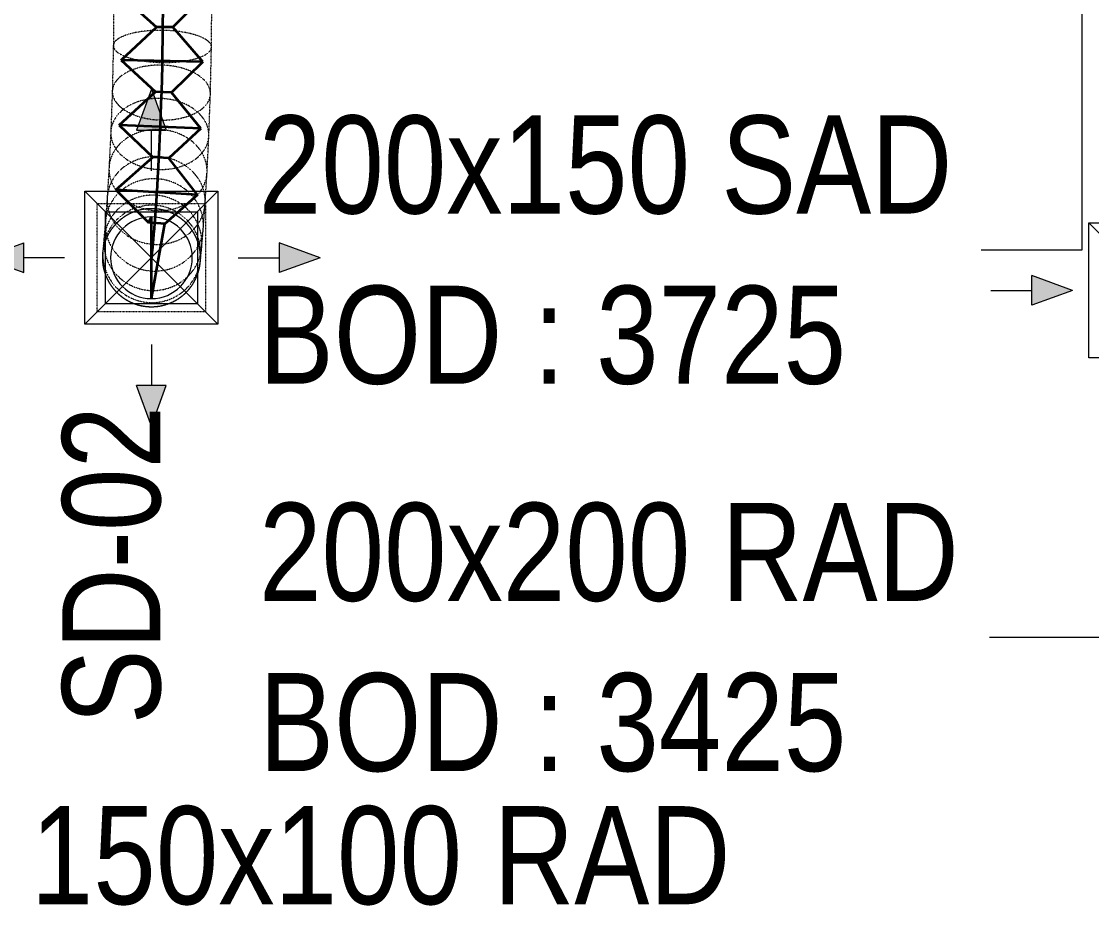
# Model space of a CAD drawing. Header units: inches. Extents: x -83664 to 20107, y -47222 to 19398.
# Drawn here: x -15457 to -12839, y -16227 to -14062 of the extents above; entities that cross this region are included whole.
import ezdxf

# ---------------------------------------------------------------- set-up
doc = ezdxf.new("R2010")
doc.units = ezdxf.units.IN
doc.header["$MEASUREMENT"] = 0
doc.linetypes.add('Center', pattern=[29.999999, 12, -6, 6, -6])
doc.linetypes.add('Hidden 0_50', pattern=[1.0584, 0.5292, -0.5292])
for name, color, linetype, lineweight in [('A-DETL-GENF', 7, 'Continuous', 9), ('G-ANNO-TEXT', 7, 'Continuous', 9), ('M-HVAC-CDFF', 7, 'Continuous', 9), ('M-HVAC-DUCT-CNTR', 7, 'Center', 9), ('M-HVAC-DUCT-IDEN', 7, 'Continuous', 18)]:
    doc.layers.add(name, color=color, linetype=linetype, lineweight=lineweight)
doc.layers.add('M-HVAC-DUCT', color=7, linetype='Continuous', lineweight=9, true_color=0xffe97f)
doc.layers.add('M-HVAC-DUCT-PATT', color=7, linetype='Continuous', lineweight=35, true_color=0x007f00)
doc.styles.add('Arial Narrow_21', font='ARIALN.TTF', dxfattribs={"height": 240})

# ---------------------------------------------------------------- blocks, each defined once
blk = doc.blocks.new('GCE-AT-Supply Air Rectangular Diffuser - 225x225-V55-FIRST FLOOR AC CONDITIONING LAYOUT - PART A')
at = {"layer": 'A-DETL-GENF', "true_color": 0xff7f00}
for points in [[(36.4, 312.5), (0, 412.5), (-36.4, 312.5)], [(-312.5, 36.4), (-412.5, 0), (-312.5, -36.4)], [(412.5, 0), (312.5, 36.4), (312.5, -36.4), (338.5, -26.9)], [(36.4, -312.5), (-36.4, -312.5), (0, -412.5)]]:
    blk.add_hatch(color=30, dxfattribs=at).paths.add_polyline_path(points)
at = {"layer": 'A-DETL-GENF', "color": 30, "true_color": 0xff7f00}
for p, q in [((0, 412.5), (-36.4, 312.5)), ((0, 412.5), (36.4, 312.5)), ((-36.4, 312.5), (36.4, 312.5)), ((0, 212.5), (0, 312.5)), ((-162.5, -162.5), (162.5, 162.5)), ((-162.5, 162.5), (162.5, -162.5)), ((-162.5, -162.5), (-162.5, 162.5)), ((-162.5, 162.5), (162.5, 162.5)), ((162.5, 162.5), (162.5, -162.5)), ((-412.5, 0), (-312.5, 36.4)), ((-312.5, -36.4), (-312.5, 36.4)), ((312.5, 36.4), (312.5, -36.4)), ((412.5, 0), (312.5, 36.4)), ((212.5, 0), (312.5, 0)), ((-412.5, 0), (-312.5, -36.4)), ((-212.5, 0), (-312.5, 0)), ((412.5, 0), (312.5, -36.4)), ((162.5, -162.5), (-162.5, -162.5)), ((0, -212.5), (0, -312.5)), ((36.4, -312.5), (-36.4, -312.5)), ((0, -412.5), (-36.4, -312.5)), ((0, -412.5), (36.4, -312.5))]:
    blk.add_line(p, q, dxfattribs=at)
blk = doc.blocks.new('M_Rectangular to Round Transition - Angle - 45 Degree-7598641-FIRST FLOOR AC CONDITIONING LAYOUT - PART A')
at = {"layer": 'M-HVAC-DUCT', "color": 30, "true_color": 0xff7f00}
for p, q in [((98623.4, 55249.6), (98623.4, 55474.6)), ((98623.4, 55474.6), (98848.4, 55474.6)), ((98848.4, 55474.6), (98848.4, 55249.6)), ((98848.4, 55249.6), (98623.4, 55249.6))]:
    blk.add_line(p, q, dxfattribs=at)
for start, end in [(90, 180), (0, 90), (180, 270), (270, 0)]:
    blk.add_arc((98735.9, 55362.1), 100, start, end, dxfattribs=at)
blk = doc.blocks.new('GCE-AT-Return Air Rectangular Diffuser - 230x230-7597546-FIRST FLOOR AC CONDITIONING LAYOUT - PART A')
at = {"layer": 'A-DETL-GENF', "true_color": 0xff00ff}
for points in [[(0, 205), (36.4, 305), (-36.4, 305)], [(-305, -36.4), (-205, 0), (-305, 36.4)], [(305, -36.4), (305, 36.4), (205, 0)], [(36.4, -305), (0, -205), (-36.4, -305)]]:
    blk.add_hatch(color=6, dxfattribs=at).paths.add_polyline_path(points)
at = {"layer": 'A-DETL-GENF', "color": 6, "true_color": 0xff00ff}
for p, q in [((0, 405), (0, 305)), ((0, 205), (-36.4, 305)), ((-36.4, 305), (36.4, 305)), ((0, 205), (36.4, 305)), ((-165, 165), (165, 165)), ((-165, -165), (-165, 165)), ((-165, 165), (165, -165)), ((165, 165), (165, -165)), ((-205, 0), (-305, 36.4)), ((-305, -36.4), (-305, 36.4)), ((205, 0), (305, 36.4)), ((305, 36.4), (305, -36.4)), ((405, 0), (305, 0)), ((-405, 0), (-305, 0)), ((-205, 0), (-305, -36.4)), ((205, 0), (305, -36.4)), ((165, -165), (-165, -165)), ((0, -205), (-36.4, -305)), ((0, -205), (36.4, -305)), ((-36.4, -305), (36.4, -305)), ((0, -405), (0, -305))]:
    blk.add_line(p, q, dxfattribs=at)
blk = doc.blocks.new('TEMW-SMBZ-HO-BM-HVAC-00002_rvt-1-FIRST FLOOR AC CONDITIONING LAYOUT - PART A')
at = {"layer": 'M-HVAC-DUCT', "color": 30, "linetype": 'Hidden 0_50', "true_color": 0xff7f00}
for p, q in [((136225.4, 84353.4), (136224.5, 84250.4)), ((136464.5, 84246.7), (136465.4, 84352.3)), ((136224.5, 84250.5), (136222, 84138.8)), ((136461.9, 84132.2), (136464.5, 84246.6)), ((136222, 84139.3), (136218.3, 84039.1)), ((136458.1, 84029.6), (136461.9, 84131.7)), ((136218.4, 84039.9), (136214, 83952.1)), ((136453.7, 83939.8), (136458.1, 84028.8)), ((136214.1, 83953.1), (136209.5, 83878.9)), ((136449, 83863.8), (136453.6, 83938.8)), ((136209.6, 83880), (136205.2, 83820.5)), ((136185.2, 83863.9), (136450.2, 83863.9)), ((136185.2, 83598.9), (136185.2, 83863.9)), ((136444.5, 83802.8), (136448.9, 83862.7)), ((136450.2, 83863.9), (136450.2, 83598.9)), ((136205.3, 83821.6), (136201.6, 83777.8)), ((136440.8, 83757.7), (136444.5, 83801.7)), ((136201.7, 83779), (136199.2, 83751.9)), ((136199.3, 83752.9), (136198.3, 83743.7)), ((136438.1, 83729.4), (136440.7, 83756.5)), ((136437.1, 83719.1), (136438, 83728.4)), ((136450.2, 83598.9), (136185.2, 83598.9))]:
    blk.add_line(p, q, dxfattribs=at)
for start, end in [(358.2089, 178.2089), (90, 180), (0, 90), (178.2089, 358.2089), (180, 270), (270, 0)]:
    blk.add_arc((136317.7, 83731.4), 120, start, end, dxfattribs=at)
for points in [[(136464.5, 84246.8), (136464.5, 84250.2), (136461.8, 84257.1), (136449.7, 84266.9), (136430.5, 84275.4), (136405.4, 84282.1), (136376.1, 84286.5), (136344.7, 84288.3), (136313.3, 84287.4), (136284, 84283.9), (136258.8, 84277.9), (136239.5, 84270), (136227.3, 84260.5), (136224.5, 84253.8), (136224.5, 84250.3)], [(136224.5, 84250.3), (136224.5, 84246.9), (136227.2, 84240), (136239.2, 84230.2), (136258.5, 84221.7), (136283.6, 84215), (136312.8, 84210.6), (136344.2, 84208.8), (136375.6, 84209.7), (136404.9, 84213.2), (136430.1, 84219.2), (136449.5, 84227.1), (136461.6, 84236.5), (136464.4, 84243.3), (136464.5, 84246.8)], [(136461.9, 84132.6), (136462, 84138.5), (136459.4, 84150.2), (136447.5, 84166.9), (136428.4, 84181.5), (136403.4, 84192.9), (136374.2, 84200.4), (136342.8, 84203.5), (136311.4, 84201.9), (136282, 84195.8), (136256.8, 84185.7), (136237.3, 84172.1), (136224.9, 84155.9), (136222, 84144.3), (136222, 84138.4)], [(136222, 84138.4), (136221.9, 84132.6), (136224.5, 84120.8), (136236.4, 84104.1), (136255.5, 84089.6), (136280.5, 84078.1), (136309.7, 84070.6), (136341, 84067.6), (136372.5, 84069.1), (136401.8, 84075.2), (136427.1, 84085.4), (136446.6, 84099), (136458.9, 84115.1), (136461.8, 84126.7), (136461.9, 84132.6)], [(136458.2, 84030.7), (136458.3, 84038.3), (136455.8, 84053.5), (136444.1, 84075.1), (136425.2, 84093.9), (136400.3, 84108.6), (136371.2, 84118.2), (136339.9, 84122.2), (136308.4, 84120.1), (136279, 84112.2), (136253.6, 84099), (136234, 84081.4), (136221.5, 84060.6), (136218.4, 84045.5), (136218.3, 84037.9)], [(136453.8, 83942), (136454, 83950.7), (136451.6, 83968.1), (136440, 83992.7), (136421.2, 84014.2), (136396.4, 84031), (136367.4, 84042), (136336.1, 84046.4), (136304.6, 84044), (136275.1, 84034.9), (136249.7, 84019.8), (136229.9, 83999.6), (136217.3, 83975.8), (136214.1, 83958.5), (136213.9, 83949.9)], [(136218.3, 84037.9), (136218.2, 84030.3), (136220.6, 84015.1), (136232.4, 83993.5), (136251.3, 83974.8), (136276.2, 83960), (136305.3, 83950.4), (136336.6, 83946.5), (136368.1, 83948.5), (136397.5, 83956.4), (136422.9, 83969.6), (136442.5, 83987.2), (136455, 84008.1), (136458, 84023.1), (136458.2, 84030.7)], [(136449.2, 83867.3), (136449.4, 83876.7), (136447.1, 83895.6), (136435.7, 83922.2), (136417, 83945.3), (136392.3, 83963.4), (136363.3, 83975.3), (136332, 83980), (136300.5, 83977.4), (136271, 83967.5), (136245.4, 83951.1), (136225.6, 83929.2), (136212.8, 83903.4), (136209.6, 83884.8), (136209.3, 83875.4)], [(136213.9, 83949.9), (136213.7, 83941.2), (136216.1, 83923.8), (136227.7, 83899.1), (136246.5, 83877.7), (136271.3, 83860.9), (136300.3, 83849.9), (136331.6, 83845.4), (136363.1, 83847.8), (136392.6, 83856.9), (136418, 83872.1), (136437.8, 83892.2), (136450.4, 83916.1), (136453.6, 83933.3), (136453.8, 83942)], [(136444.8, 83807.6), (136445.1, 83817.5), (136442.9, 83837.3), (136431.5, 83865.2), (136412.9, 83889.5), (136388.3, 83908.5), (136359.3, 83920.9), (136328, 83925.8), (136296.5, 83923), (136267, 83912.5), (136241.3, 83895.2), (136221.4, 83872.2), (136208.5, 83845.1), (136205.2, 83825.5), (136205, 83815.7)], [(136441.1, 83763.8), (136441.4, 83774), (136439.3, 83794.4), (136428, 83823.3), (136409.4, 83848.4), (136384.8, 83867.9), (136355.9, 83880.7), (136324.7, 83885.7), (136293.1, 83882.7), (136263.5, 83871.9), (136237.9, 83854), (136217.9, 83830.2), (136204.9, 83802.1), (136201.6, 83781.8), (136201.3, 83771.7)], [(136209.3, 83875.4), (136209.1, 83866), (136211.4, 83847.2), (136222.8, 83820.6), (136241.5, 83797.4), (136266.2, 83779.3), (136295.2, 83767.5), (136326.5, 83762.7), (136358, 83765.4), (136387.5, 83775.2), (136413.1, 83791.7), (136432.9, 83813.5), (136445.7, 83839.3), (136448.9, 83858), (136449.2, 83867.3)], [(136437.6, 83727.7), (136438, 83738.1), (136435.9, 83759.2), (136424.6, 83788.8), (136406.2, 83814.5), (136381.6, 83834.6), (136352.7, 83847.6), (136321.5, 83852.7), (136289.9, 83849.6), (136260.3, 83838.4), (136234.6, 83819.9), (136214.5, 83795.4), (136201.5, 83766.5), (136198.1, 83745.6), (136197.7, 83735.2)], [(136438.6, 83736.9), (136438.9, 83747.3), (136436.8, 83768.1), (136425.6, 83797.6), (136407, 83823.1), (136382.5, 83843.1), (136353.6, 83856.1), (136322.3, 83861.2), (136290.8, 83858), (136261.2, 83846.9), (136235.5, 83828.6), (136215.4, 83804.2), (136202.4, 83775.6), (136199, 83754.9), (136198.7, 83744.5)], [(136205, 83815.7), (136204.7, 83805.8), (136206.9, 83786), (136218.3, 83758.1), (136236.9, 83733.8), (136261.5, 83714.8), (136290.4, 83702.4), (136321.7, 83697.5), (136353.2, 83700.3), (136382.8, 83710.8), (136408.4, 83728.1), (136428.3, 83751.1), (136441.2, 83778.2), (136444.5, 83797.8), (136444.8, 83807.6)], [(136201.3, 83771.7), (136201, 83761.5), (136203.1, 83741), (136214.4, 83712.2), (136233, 83687.1), (136257.5, 83667.6), (136286.4, 83654.8), (136317.7, 83649.8), (136349.2, 83652.8), (136378.8, 83663.6), (136404.5, 83681.5), (136424.5, 83705.3), (136437.5, 83733.4), (136440.8, 83753.6), (136441.1, 83763.8)], [(136198.7, 83744.5), (136198.4, 83734.1), (136200.5, 83713.2), (136211.7, 83683.8), (136230.2, 83658.2), (136254.8, 83638.2), (136283.7, 83625.3), (136314.9, 83620.2), (136346.5, 83623.3), (136376.1, 83634.4), (136401.8, 83652.7), (136421.8, 83677.1), (136434.9, 83705.8), (136438.3, 83726.5), (136438.6, 83736.9)], [(136197.7, 83735.2), (136197.4, 83724.7), (136199.5, 83703.7), (136210.7, 83674), (136229.2, 83648.3), (136253.7, 83628.3), (136282.6, 83615.2), (136313.9, 83610.1), (136345.4, 83613.3), (136375.1, 83624.5), (136400.8, 83643), (136420.9, 83667.5), (136433.9, 83696.4), (136437.3, 83717.2), (136437.6, 83727.7)]]:
    blk.add_open_spline(points, degree=3, dxfattribs=at)
at = {"layer": 'M-HVAC-DUCT-CNTR', "color": 30, "linetype": 'Continuous', "lineweight": 35, "true_color": 0xff7f00}
blk.add_open_spline([(136345.4, 84372.4), (136345.4, 83985.6), (136317.7, 83731.4), (136317.7, 83731.4)], degree=3, dxfattribs=at)
at = {"layer": 'M-HVAC-DUCT-PATT', "color": 30, "true_color": 0xff7f00}
for p, q in [((136245.4, 84372.4), (136330.5, 84295.9)), ((136445.4, 84372.4), (136370.1, 84295.6)), ((136243.8, 84214.6), (136330.5, 84295.9)), ((136370.1, 84295.6), (136330.5, 84295.9)), ((136443.8, 84210.6), (136370.1, 84295.6)), ((136243.8, 84214.6), (136327.4, 84137.3)), ((136443.8, 84210.6), (136243.8, 84214.6)), ((136443.8, 84210.6), (136243.8, 84214.6)), ((136443.8, 84210.6), (136367, 84136.1)), ((136239, 84055.7), (136327.4, 84137.3)), ((136367, 84136.1), (136327.4, 84137.3)), ((136438.9, 84047.5), (136367, 84136.1)), ((136239, 84055.7), (136321, 83977.4)), ((136438.9, 84047.5), (136239, 84055.7)), ((136438.9, 84047.5), (136239, 84055.7)), ((136438.9, 84047.5), (136360.5, 83975.4)), ((136230.8, 83897.8), (136321, 83977.4)), ((136360.5, 83975.4), (136321, 83977.4)), ((136430.4, 83884.9), (136360.5, 83975.4)), ((136230.8, 83897.8), (136310.8, 83817.7)), ((136430.4, 83884.9), (136230.8, 83897.8)), ((136430.4, 83884.9), (136230.8, 83897.8)), ((136430.4, 83884.9), (136350.2, 83814.6)), ((136317.7, 83831.4), (136310.8, 83817.7)), ((136317.7, 83631.4), (136317.7, 83831.4)), ((136350.2, 83814.6), (136310.8, 83817.7)), ((136317.7, 83631.4), (136350.2, 83814.6))]:
    blk.add_line(p, q, dxfattribs=at)
at = {"layer": 'M-HVAC-CDFF', "color": 6, "linetype": 'Hidden 0_50', "lineweight": 9, "true_color": 0xff00ff}
for name, p in [('GCE-AT-Supply Air Rectangular Diffuser - 225x225-V55-FIRST FLOOR AC CONDITIONING LAYOUT - PART A', (136317.7, 83731.4)), ('GCE-AT-Return Air Rectangular Diffuser - 230x230-7597546-FIRST FLOOR AC CONDITIONING LAYOUT - PART A', (138776, 83651.4))]:
    blk.add_blockref(name, p, dxfattribs=at)
at = {"layer": 'M-HVAC-DUCT', "color": 6, "linetype": 'Hidden 0_50', "lineweight": 9, "true_color": 0xff00ff}
blk.add_blockref('M_Rectangular to Round Transition - Angle - 45 Degree-7598641-FIRST FLOOR AC CONDITIONING LAYOUT - PART A', (37581.8, 28369.3), dxfattribs=at)
blk = doc.blocks.new('TEMW-SMBZ-HO-BM-HVAC-00002_rvt-2-FIRST FLOOR AC CONDITIONING LAYOUT - PART A')
at = {"layer": 'M-HVAC-DUCT', "color": 30, "linetype": 'Hidden 0_50', "true_color": 0xff7f00}
for p, q in [((136225.4, 84353.4), (136224.5, 84250.4)), ((136464.5, 84246.7), (136465.4, 84352.3)), ((136224.5, 84250.5), (136222, 84138.8)), ((136461.9, 84132.2), (136464.5, 84246.6)), ((136222, 84139.3), (136218.3, 84039.1)), ((136458.1, 84029.6), (136461.9, 84131.7)), ((136218.4, 84039.9), (136214, 83952.1)), ((136453.7, 83939.8), (136458.1, 84028.8)), ((136214.1, 83953.1), (136209.5, 83878.9)), ((136449, 83863.8), (136453.6, 83938.8)), ((136209.6, 83880), (136205.2, 83820.5)), ((136185.2, 83863.9), (136450.2, 83863.9)), ((136185.2, 83598.9), (136185.2, 83863.9)), ((136444.5, 83802.8), (136448.9, 83862.7)), ((136450.2, 83863.9), (136450.2, 83598.9)), ((136205.3, 83821.6), (136201.6, 83777.8)), ((136440.8, 83757.7), (136444.5, 83801.7)), ((136201.7, 83779), (136199.2, 83751.9)), ((136199.3, 83752.9), (136198.3, 83743.7)), ((136438.1, 83729.4), (136440.7, 83756.5)), ((136437.1, 83719.1), (136438, 83728.4)), ((136450.2, 83598.9), (136185.2, 83598.9))]:
    blk.add_line(p, q, dxfattribs=at)
for start, end in [(358.2089, 178.2089), (90, 180), (0, 90), (178.2089, 358.2089), (180, 270), (270, 0)]:
    blk.add_arc((136317.7, 83731.4), 120, start, end, dxfattribs=at)
for points in [[(136464.5, 84246.8), (136464.5, 84250.2), (136461.8, 84257.1), (136449.7, 84266.9), (136430.5, 84275.4), (136405.4, 84282.1), (136376.1, 84286.5), (136344.7, 84288.3), (136313.3, 84287.4), (136284, 84283.9), (136258.8, 84277.9), (136239.5, 84270), (136227.3, 84260.5), (136224.5, 84253.8), (136224.5, 84250.3)], [(136224.5, 84250.3), (136224.5, 84246.9), (136227.2, 84240), (136239.2, 84230.2), (136258.5, 84221.7), (136283.6, 84215), (136312.8, 84210.6), (136344.2, 84208.8), (136375.6, 84209.7), (136404.9, 84213.2), (136430.1, 84219.2), (136449.5, 84227.1), (136461.6, 84236.5), (136464.4, 84243.3), (136464.5, 84246.8)], [(136461.9, 84132.6), (136462, 84138.5), (136459.4, 84150.2), (136447.5, 84166.9), (136428.4, 84181.5), (136403.4, 84192.9), (136374.2, 84200.4), (136342.8, 84203.5), (136311.4, 84201.9), (136282, 84195.8), (136256.8, 84185.7), (136237.3, 84172.1), (136224.9, 84155.9), (136222, 84144.3), (136222, 84138.4)], [(136222, 84138.4), (136221.9, 84132.6), (136224.5, 84120.8), (136236.4, 84104.1), (136255.5, 84089.6), (136280.5, 84078.1), (136309.7, 84070.6), (136341, 84067.6), (136372.5, 84069.1), (136401.8, 84075.2), (136427.1, 84085.4), (136446.6, 84099), (136458.9, 84115.1), (136461.8, 84126.7), (136461.9, 84132.6)], [(136458.2, 84030.7), (136458.3, 84038.3), (136455.8, 84053.5), (136444.1, 84075.1), (136425.2, 84093.9), (136400.3, 84108.6), (136371.2, 84118.2), (136339.9, 84122.2), (136308.4, 84120.1), (136279, 84112.2), (136253.6, 84099), (136234, 84081.4), (136221.5, 84060.6), (136218.4, 84045.5), (136218.3, 84037.9)], [(136453.8, 83942), (136454, 83950.7), (136451.6, 83968.1), (136440, 83992.7), (136421.2, 84014.2), (136396.4, 84031), (136367.4, 84042), (136336.1, 84046.4), (136304.6, 84044), (136275.1, 84034.9), (136249.7, 84019.8), (136229.9, 83999.6), (136217.3, 83975.8), (136214.1, 83958.5), (136213.9, 83949.9)], [(136218.3, 84037.9), (136218.2, 84030.3), (136220.6, 84015.1), (136232.4, 83993.5), (136251.3, 83974.8), (136276.2, 83960), (136305.3, 83950.4), (136336.6, 83946.5), (136368.1, 83948.5), (136397.5, 83956.4), (136422.9, 83969.6), (136442.5, 83987.2), (136455, 84008.1), (136458, 84023.1), (136458.2, 84030.7)], [(136449.2, 83867.3), (136449.4, 83876.7), (136447.1, 83895.6), (136435.7, 83922.2), (136417, 83945.3), (136392.3, 83963.4), (136363.3, 83975.3), (136332, 83980), (136300.5, 83977.4), (136271, 83967.5), (136245.4, 83951.1), (136225.6, 83929.2), (136212.8, 83903.4), (136209.6, 83884.8), (136209.3, 83875.4)], [(136213.9, 83949.9), (136213.7, 83941.2), (136216.1, 83923.8), (136227.7, 83899.1), (136246.5, 83877.7), (136271.3, 83860.9), (136300.3, 83849.9), (136331.6, 83845.4), (136363.1, 83847.8), (136392.6, 83856.9), (136418, 83872.1), (136437.8, 83892.2), (136450.4, 83916.1), (136453.6, 83933.3), (136453.8, 83942)], [(136444.8, 83807.6), (136445.1, 83817.5), (136442.9, 83837.3), (136431.5, 83865.2), (136412.9, 83889.5), (136388.3, 83908.5), (136359.3, 83920.9), (136328, 83925.8), (136296.5, 83923), (136267, 83912.5), (136241.3, 83895.2), (136221.4, 83872.2), (136208.5, 83845.1), (136205.2, 83825.5), (136205, 83815.7)], [(136441.1, 83763.8), (136441.4, 83774), (136439.3, 83794.4), (136428, 83823.3), (136409.4, 83848.4), (136384.8, 83867.9), (136355.9, 83880.7), (136324.7, 83885.7), (136293.1, 83882.7), (136263.5, 83871.9), (136237.9, 83854), (136217.9, 83830.2), (136204.9, 83802.1), (136201.6, 83781.8), (136201.3, 83771.7)], [(136209.3, 83875.4), (136209.1, 83866), (136211.4, 83847.2), (136222.8, 83820.6), (136241.5, 83797.4), (136266.2, 83779.3), (136295.2, 83767.5), (136326.5, 83762.7), (136358, 83765.4), (136387.5, 83775.2), (136413.1, 83791.7), (136432.9, 83813.5), (136445.7, 83839.3), (136448.9, 83858), (136449.2, 83867.3)], [(136437.6, 83727.7), (136438, 83738.1), (136435.9, 83759.2), (136424.6, 83788.8), (136406.2, 83814.5), (136381.6, 83834.6), (136352.7, 83847.6), (136321.5, 83852.7), (136289.9, 83849.6), (136260.3, 83838.4), (136234.6, 83819.9), (136214.5, 83795.4), (136201.5, 83766.5), (136198.1, 83745.6), (136197.7, 83735.2)], [(136438.6, 83736.9), (136438.9, 83747.3), (136436.8, 83768.1), (136425.6, 83797.6), (136407, 83823.1), (136382.5, 83843.1), (136353.6, 83856.1), (136322.3, 83861.2), (136290.8, 83858), (136261.2, 83846.9), (136235.5, 83828.6), (136215.4, 83804.2), (136202.4, 83775.6), (136199, 83754.9), (136198.7, 83744.5)], [(136205, 83815.7), (136204.7, 83805.8), (136206.9, 83786), (136218.3, 83758.1), (136236.9, 83733.8), (136261.5, 83714.8), (136290.4, 83702.4), (136321.7, 83697.5), (136353.2, 83700.3), (136382.8, 83710.8), (136408.4, 83728.1), (136428.3, 83751.1), (136441.2, 83778.2), (136444.5, 83797.8), (136444.8, 83807.6)], [(136201.3, 83771.7), (136201, 83761.5), (136203.1, 83741), (136214.4, 83712.2), (136233, 83687.1), (136257.5, 83667.6), (136286.4, 83654.8), (136317.7, 83649.8), (136349.2, 83652.8), (136378.8, 83663.6), (136404.5, 83681.5), (136424.5, 83705.3), (136437.5, 83733.4), (136440.8, 83753.6), (136441.1, 83763.8)], [(136198.7, 83744.5), (136198.4, 83734.1), (136200.5, 83713.2), (136211.7, 83683.8), (136230.2, 83658.2), (136254.8, 83638.2), (136283.7, 83625.3), (136314.9, 83620.2), (136346.5, 83623.3), (136376.1, 83634.4), (136401.8, 83652.7), (136421.8, 83677.1), (136434.9, 83705.8), (136438.3, 83726.5), (136438.6, 83736.9)], [(136197.7, 83735.2), (136197.4, 83724.7), (136199.5, 83703.7), (136210.7, 83674), (136229.2, 83648.3), (136253.7, 83628.3), (136282.6, 83615.2), (136313.9, 83610.1), (136345.4, 83613.3), (136375.1, 83624.5), (136400.8, 83643), (136420.9, 83667.5), (136433.9, 83696.4), (136437.3, 83717.2), (136437.6, 83727.7)]]:
    blk.add_open_spline(points, degree=3, dxfattribs=at)
at = {"layer": 'M-HVAC-DUCT-CNTR', "color": 30, "linetype": 'Continuous', "lineweight": 35, "true_color": 0xff7f00}
blk.add_open_spline([(136345.4, 84372.4), (136345.4, 83985.6), (136317.7, 83731.4), (136317.7, 83731.4)], degree=3, dxfattribs=at)
at = {"layer": 'M-HVAC-DUCT-PATT', "color": 30, "true_color": 0xff7f00}
for p, q in [((136245.4, 84372.4), (136330.5, 84295.9)), ((136445.4, 84372.4), (136370.1, 84295.6)), ((136243.8, 84214.6), (136330.5, 84295.9)), ((136370.1, 84295.6), (136330.5, 84295.9)), ((136443.8, 84210.6), (136370.1, 84295.6)), ((136243.8, 84214.6), (136327.4, 84137.3)), ((136443.8, 84210.6), (136243.8, 84214.6)), ((136443.8, 84210.6), (136243.8, 84214.6)), ((136443.8, 84210.6), (136367, 84136.1)), ((136239, 84055.7), (136327.4, 84137.3)), ((136367, 84136.1), (136327.4, 84137.3)), ((136438.9, 84047.5), (136367, 84136.1)), ((136239, 84055.7), (136321, 83977.4)), ((136438.9, 84047.5), (136239, 84055.7)), ((136438.9, 84047.5), (136239, 84055.7)), ((136438.9, 84047.5), (136360.5, 83975.4)), ((136230.8, 83897.8), (136321, 83977.4)), ((136360.5, 83975.4), (136321, 83977.4)), ((136430.4, 83884.9), (136360.5, 83975.4)), ((136230.8, 83897.8), (136310.8, 83817.7)), ((136430.4, 83884.9), (136230.8, 83897.8)), ((136430.4, 83884.9), (136230.8, 83897.8)), ((136430.4, 83884.9), (136350.2, 83814.6)), ((136317.7, 83831.4), (136310.8, 83817.7)), ((136317.7, 83631.4), (136317.7, 83831.4)), ((136350.2, 83814.6), (136310.8, 83817.7)), ((136317.7, 83631.4), (136350.2, 83814.6))]:
    blk.add_line(p, q, dxfattribs=at)
at = {"layer": 'M-HVAC-CDFF', "color": 6, "linetype": 'Hidden 0_50', "lineweight": 9, "true_color": 0xff00ff}
for name, p in [('GCE-AT-Supply Air Rectangular Diffuser - 225x225-V55-FIRST FLOOR AC CONDITIONING LAYOUT - PART A', (136317.7, 83731.4)), ('GCE-AT-Return Air Rectangular Diffuser - 230x230-7597546-FIRST FLOOR AC CONDITIONING LAYOUT - PART A', (138776, 83651.4))]:
    blk.add_blockref(name, p, dxfattribs=at)
at = {"layer": 'M-HVAC-DUCT', "color": 6, "linetype": 'Hidden 0_50', "lineweight": 9, "true_color": 0xff00ff}
blk.add_blockref('M_Rectangular to Round Transition - Angle - 45 Degree-7598641-FIRST FLOOR AC CONDITIONING LAYOUT - PART A', (37581.8, 28369.3), dxfattribs=at)

msp = doc.modelspace()

# ---------------------------------------------------------------- linework, layer by layer
at = {"layer": 'M-HVAC-DUCT-IDEN', "lineweight": 9}
for p, q in [((-12863, -13588), (-12863, -14622.3)), ((-12863, -14622.3), (-13109.4, -14622.3)), ((-12213, -15570.4), (-13089.2, -15570.4))]:
    msp.add_line(p, q, dxfattribs=at)

# ---------------------------------------------------------------- block references
at = {"lineweight": 5}
for name in ['TEMW-SMBZ-HO-BM-HVAC-00002_rvt-1-FIRST FLOOR AC CONDITIONING LAYOUT - PART A', 'TEMW-SMBZ-HO-BM-HVAC-00002_rvt-2-FIRST FLOOR AC CONDITIONING LAYOUT - PART A']:
    msp.add_blockref(name, (-151456.7, -98372.2), dxfattribs=at)

# ---------------------------------------------------------------- texts
at = {"layer": 'G-ANNO-TEXT', "insert": (-15357.3, -15782.9), "char_height": 240, "width": 986.076, "attachment_point": 1, "rotation": 90, "style": 'Arial Narrow_21'}
msp.add_mtext('SD-02', dxfattribs=at)
at = {"layer": 'M-HVAC-DUCT-IDEN', "lineweight": 9, "char_height": 240, "attachment_point": 1, "style": 'Arial Narrow_21'}
for s, insert, width in [('200x150 SAD', (-14876.4, -14292.7), 2128.48), ('BOD : 3725', (-14876.4, -14709.4), 1803.797), ('200x200 RAD', (-14875.7, -15240.8), 2152.531), ('BOD : 3425', (-14875.7, -15657.5), 1803.797), ('150x100 RAD', (-15434.1, -15983.2), 2152.531)]:
    msp.add_mtext(s, dxfattribs=dict(at, insert=insert, width=width))

doc.saveas('drawing.dxf')
